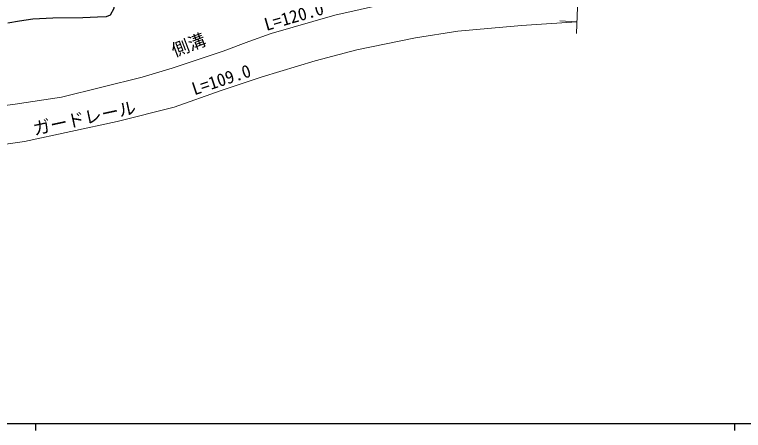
# Model space of a CAD drawing. Units: millimetres at full size, sheet at 1:1000; details may follow other scales. Extents: x 40000 to 680000, y 20000 to 380000.
# Drawn here: x 256597 to 360864, y 204000 to 263472 of the extents above; entities that cross this region are included whole.
import ezdxf
from ezdxf.enums import TextEntityAlignment as Align

# ---------------------------------------------------------------- set-up
doc = ezdxf.new("R2010")
doc.units = ezdxf.units.MM
doc.header["$LTSCALE"] = 1000
for name, color, linetype, lineweight in [('M-BGD', 7, 'Continuous', 25), ('M-STR-HTXT', 7, 'Continuous', 13), ('M-TTL-BAND', 7, 'Continuous', 25)]:
    doc.layers.add(name, color=color, linetype=linetype, lineweight=lineweight)
doc.styles.add('ＭＳ ゴシック', font='')
doc.styles.get('ＭＳ ゴシック').set_extended_font_data('MS Gothic')

msp = doc.modelspace()

# ---------------------------------------------------------------- linework, layer by layer
at = {"layer": 'M-BGD'}
msp.add_lwpolyline([(255651, 262302), (257286, 262554), (259200, 262841), (262090, 262984), (266353, 263072), (268483, 263127), (269734, 263182), (270338, 263412), (270821, 264366), (270922, 266339), (271228, 267314), (271063, 267829), (270239, 268952), (269932, 269807), (269844, 271210), (270335, 274074), (270569, 276132), (270502, 277787), (270213, 279543), (269613, 281522), (269225, 282833)], dxfattribs=at)
at = {"layer": 'M-STR-HTXT'}
for p, q in [((337002, 260752), (338252, 300123)), ((337055, 262411), (334607, 262594))]:
    msp.add_line(p, q, dxfattribs=at)
for points in [[(353023, 267786), (342765, 268215), (333945, 267984), (324720, 267334), (317668, 266487), (309662, 265024), (302408, 263391), (293325, 260760), (290110, 259622), (286442, 258221), (279142, 255788), (274829, 254540), (263289, 251684), (256675, 250674), (252301, 250073), (247375, 249565), (243019, 249240)], [(237332, 242850), (242711, 243150), (258012, 245329), (271277, 248197), (279432, 250231), (286130, 252603), (292015, 254555), (299599, 256845), (305560, 258413), (313972, 260128), (319991, 261089), (329119, 261893), (337055, 262411)]]:
    msp.add_lwpolyline(points, dxfattribs=at)
at = {"layer": 'M-TTL-BAND'}
for p, q in [((40000, 205000), (579000, 205000)), ((259609, 205000), (259609, 204000)), ((359609, 205000), (359609, 204000))]:
    msp.add_line(p, q, dxfattribs=at)

# ---------------------------------------------------------------- texts
at = {"layer": 'M-STR-HTXT', "style": 'ＭＳ ゴシック'}
for s, rotation, p in [('L=120.0', 16.156, (292769, 260598)), ('側溝', 20.916, (279675, 256871)), ('L=109.0', 18.357, (282487, 251394)), ('ガードレール', 12.199, (259565, 245665))]:
    msp.add_text(s, height=1833, rotation=rotation, dxfattribs=at).set_placement(p, align=Align.BOTTOM_LEFT)

doc.saveas('drawing.dxf')
